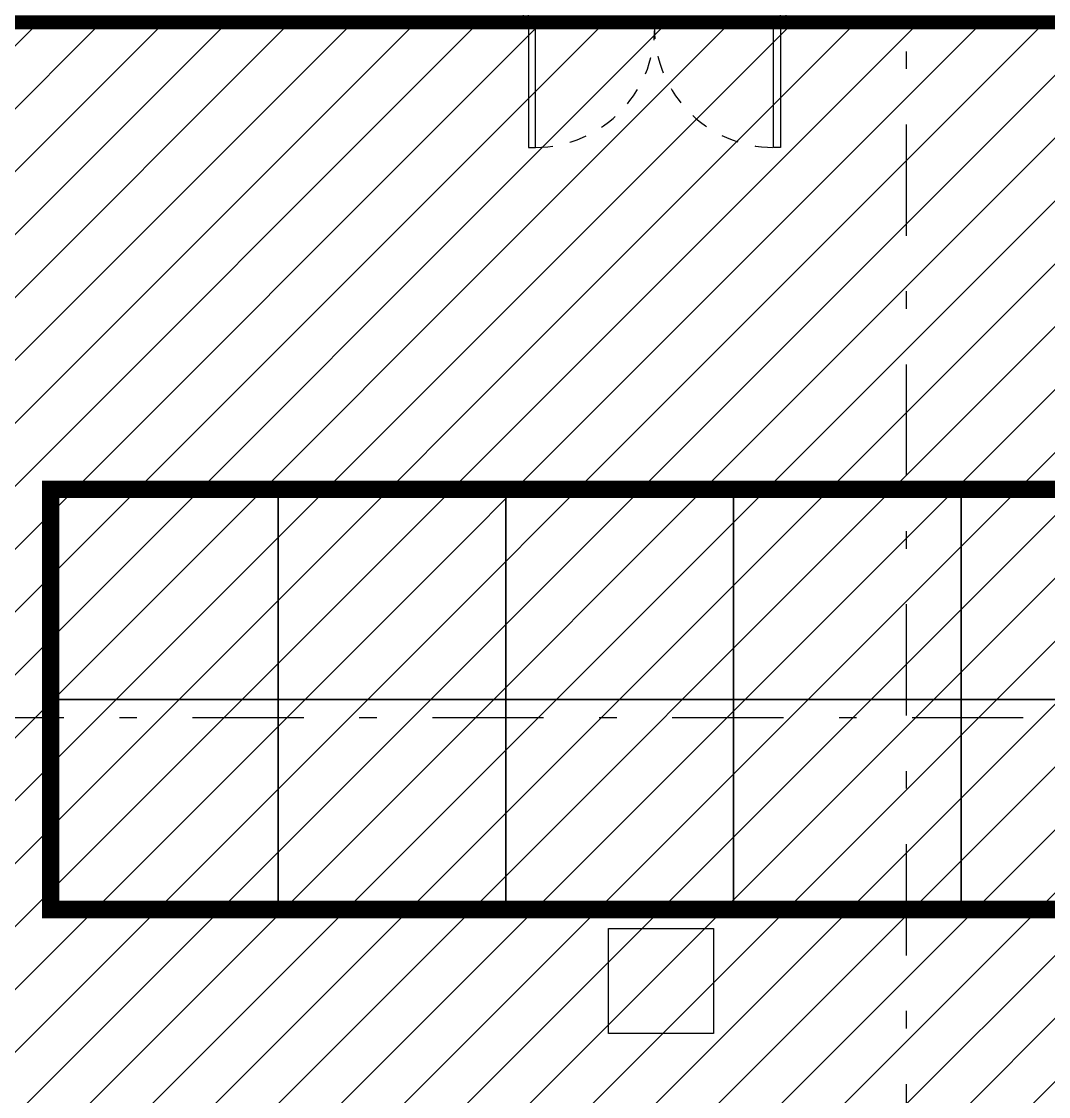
# Model space of a CAD drawing. Header units: millimetres. Extents: x -77 to 207, y -160 to 187.
# Drawn here: x -47.49 to -41.62, y 31.25 to 37.39 of the extents above; entities that cross this region are included whole.
import ezdxf
from ezdxf.xclip import XClip

# ---------------------------------------------------------------- set-up
doc = ezdxf.new("R2010")
doc.units = ezdxf.units.MM
doc.header["$LTSCALE"] = 0.1
doc.linetypes.add('X REF - ANELO INST bind$0$X REF - ANELO$0$DASHDOT2', pattern=[12.7, 6.35, -3.175, 0, -3.175])
doc.linetypes.add('X REF - ANELO INST bind$0$X REF - ANELO$0$DASHED', pattern=[0.75, 0.5, -0.25])
for name, color, linetype in [('C01 Foil blanco', 30, 'Continuous'), ('X REF - ANELO INST bind$0$X REF - ANELO$0$C-METALICA', 8, 'Continuous'), ('X REF - ANELO INST bind$0$X REF - ANELO$0$E-GENERAL', 8, 'Continuous'), ('X REF - ANELO INST bind$0$X REF - ANELO$0$E-REJILLAS', 8, 'Continuous'), ('X REF - ANELO INST bind$0$X REF - ANELO$0$MET-EJE CABRIADAS', 8, 'X REF - ANELO INST bind$0$X REF - ANELO$0$DASHDOT2'), ('X REF - ANELO INST bind$0$X REF - ANELO$0$P-PINT VIAL AMARILLA', 9, 'Continuous')]:
    doc.layers.add(name, color=color, linetype=linetype)

# ---------------------------------------------------------------- blocks, each defined once
blk = doc.blocks.new('X REF - ANELO INST bind$0$X REF - ANELO$0$P-180')
at = {"layer": 'X REF - ANELO INST bind$0$X REF - ANELO$0$C-METALICA'}
for points in [[(0.39, 0.1), (0.39, 0.82), (0.43, 0.82), (0.43, 0.1)], [(1.83, 0.1), (1.83, 0.82), (1.79, 0.82), (1.79, 0.1)], [(0.36, 0), (0.36, 0.1), (0.39, 0.1), (0.39, 0)], [(1.86, 0), (1.86, 0.1), (1.83, 0.1), (1.83, 0)]]:
    blk.add_lwpolyline(points, close=True, dxfattribs=at)
at = {"layer": 'X REF - ANELO INST bind$0$X REF - ANELO$0$C-METALICA', "color": 8, "linetype": 'X REF - ANELO INST bind$0$X REF - ANELO$0$DASHED'}
for centre, start, end in [((0.4264, 0.1355), 357.02574, 89.70111), ((1.7936, 0.1355), 90.29889, 182.97426)]:
    blk.add_arc(centre, 0.6845, start, end, dxfattribs=at)
blk = doc.blocks.new('X REF - ANELO INST bind$0$X REF - ANELO')
at = {"layer": 'X REF - ANELO INST bind$0$X REF - ANELO$0$E-GENERAL'}
for points in [[(-46.0231, 33.5148), (-46.0231, 34.7148), (-47.3231, 34.7148), (-47.3231, 33.5148)], [(-44.7231, 33.5148), (-44.7231, 34.7148), (-46.0231, 34.7148), (-46.0231, 33.5148)], [(-43.4231, 33.5148), (-43.4231, 34.7148), (-44.7231, 34.7148), (-44.7231, 33.5148)], [(-42.1231, 33.5148), (-42.1231, 34.7148), (-43.4231, 34.7148), (-43.4231, 33.5148)], [(-40.8231, 33.5148), (-40.8231, 34.7148), (-42.1231, 34.7148), (-42.1231, 33.5148)], [(-46.0231, 32.3148), (-46.0231, 33.5148), (-47.3231, 33.5148), (-47.3231, 32.3148)], [(-44.7231, 32.3148), (-44.7231, 33.5148), (-46.0231, 33.5148), (-46.0231, 32.3148)], [(-43.4231, 32.3148), (-43.4231, 33.5148), (-44.7231, 33.5148), (-44.7231, 32.3148)], [(-42.1231, 32.3148), (-42.1231, 33.5148), (-43.4231, 33.5148), (-43.4231, 32.3148)], [(-40.8231, 32.3148), (-40.8231, 33.5148), (-42.1231, 33.5148), (-42.1231, 32.3148)]]:
    blk.add_lwpolyline(points, close=True, dxfattribs=at)
at = {"layer": 'X REF - ANELO INST bind$0$X REF - ANELO$0$E-REJILLAS', "elevation": 0.0014}
blk.add_lwpolyline([(-44.1377, 32.2072), (-43.5377, 32.2072), (-43.5377, 31.6072), (-44.1377, 31.6072)], close=True, dxfattribs=at)
at = {"layer": 'X REF - ANELO INST bind$0$X REF - ANELO$0$MET-EJE CABRIADAS'}
for p, q in [((-42.4351, -0.8271, -0.0011), (-42.4351, 42.1137, -0.0011)), ((-21.2176, 33.4093, -0.0001), (-54.2799, 33.4093, -0.0001))]:
    blk.add_line(p, q, dxfattribs=at)
at = {"layer": 'X REF - ANELO INST bind$0$X REF - ANELO$0$P-PINT VIAL AMARILLA', "const_width": 0.1}
blk.add_lwpolyline([(-34.3231, 32.3148), (-34.3231, 34.7148), (-47.3231, 34.7148), (-47.3231, 32.3148)], close=True, dxfattribs=at)
at = {"layer": 'X REF - ANELO INST bind$0$X REF - ANELO$0$C-METALICA', "rotation": 180}
blk.add_blockref('X REF - ANELO INST bind$0$X REF - ANELO$0$P-180', (-42.7638, 37.4866), dxfattribs=at)
blk = doc.blocks.new('X REF - ANELO INST bind')
ref = blk.add_blockref('X REF - ANELO INST bind$0$X REF - ANELO', (0, 0))
XClip(ref).set_block_clipping_path([(-76.9680737415, -24.7711317477), (92.9860355418, 61.1669630168)])

msp = doc.modelspace()

# ---------------------------------------------------------------- hatches: boundary and pattern name
at = {"layer": 'C01 Foil blanco'}
h = msp.add_hatch(dxfattribs=at)
h.set_pattern_fill('ANSI31', color=256, scale=0.08, style=0)
edge = h.paths.add_edge_path()
edge.add_line((-49.0214, 4.5849), (-49.0214, 14.5609))
edge.add_line((-49.0214, 14.5609), (-53.1984, 14.5609))
edge.add_line((-53.1984, 14.5609), (-53.1984, 16.7143))
edge.add_line((-53.1984, 16.7143), (-49.0215, 16.7143))
edge.add_line((-49.0215, 16.7143), (-49.0215, 37.3805))
edge.add_line((-49.0215, 37.3805), (-26.4226, 37.3805))
edge.add_line((-26.4226, 37.3805), (-26.4226, 33.4266))
edge.add_line((-26.4226, 33.4266), (-29.1206, 33.4266))
edge.add_line((-29.1206, 33.4266), (-29.1206, 29.2452))
edge.add_line((-29.1206, 29.2452), (-42.6771, 29.2452))
edge.add_line((-42.6771, 29.2452), (-42.6764, 4.5849))
edge.add_line((-42.6764, 4.5849), (-49.0214, 4.585))

# ---------------------------------------------------------------- linework, layer by layer
at = {"layer": 'C01 Foil blanco', "const_width": 0.08, "elevation": -0.0366}
msp.add_lwpolyline([(-49.0214, 4.5849), (-49.0214, 14.5609), (-53.1984, 14.5609), (-53.1984, 16.7143), (-49.0215, 16.7143), (-49.0215, 37.3805), (-26.4226, 37.3805), (-26.4226, 33.4266), (-29.1206, 33.4266), (-29.1206, 29.2452), (-29.1206, 29.2452), (-42.6771, 29.2452), (-42.6764, 4.5849), (-49.0214, 4.585)], dxfattribs=at)

# ---------------------------------------------------------------- block references
msp.add_blockref('X REF - ANELO INST bind', (0, 0))

doc.saveas('drawing.dxf')
